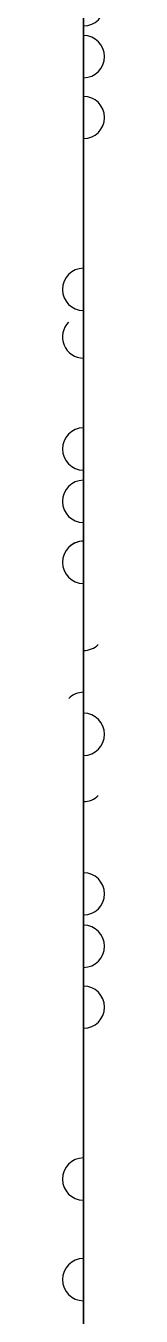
# Model space of a CAD drawing. Header units: millimetres. Extents: x 517 to 522, y -150 to 348.
# Drawn here: x 518.5 to 520.3, y 43.7 to 98.5 of the extents above; entities that cross this region are included whole.
import ezdxf

# ---------------------------------------------------------------- set-up
doc = ezdxf.new("R2010")
doc.units = ezdxf.units.MM
doc.layers.add('f', color=7, linetype='CONTINUOUS')

msp = doc.modelspace()

# ---------------------------------------------------------------- linework, layer by layer
at = {"layer": 'f'}
for p, q in [((519.396, -149.594, 143.903), (519.396, 348.406, 143.903)), ((519.396, -149.594, -462.597), (519.396, 348.406, -462.597)), ((519.396, 85.32, -444.097), (519.396, 113.491, -444.097)), ((519.396, 85.32, -446.097), (519.396, 113.491, -446.097)), ((519.396, 85.32, -330.597), (519.396, 113.491, -330.597)), ((519.396, 113.491, -328.597), (519.396, 85.32, -328.597)), ((519.396, 85.32, -369.097), (519.396, 113.491, -369.097)), ((519.396, 113.491, -367.097), (519.396, 85.32, -367.097)), ((519.396, 85.32, -407.597), (519.396, 113.491, -407.597)), ((519.396, 85.32, -176.597), (519.396, 113.491, -176.597)), ((519.396, 113.491, -174.597), (519.396, 85.32, -174.597)), ((519.396, 85.32, 15.903), (519.396, 113.491, 15.903)), ((519.396, 113.491, 17.903), (519.396, 85.32, 17.903)), ((519.396, 85.263, -99.597), (519.396, 113.491, -99.597)), ((519.396, 85.32, -61.097), (519.396, 113.491, -61.097)), ((519.396, 113.491, -59.097), (519.396, 85.32, -59.097)), ((519.396, 85.32, -213.097), (519.396, 113.491, -213.097)), ((519.396, 85.32, -215.097), (519.396, 113.491, -215.097)), ((519.396, 85.32, -292.097), (519.396, 113.491, -292.097)), ((519.396, 113.491, -290.097), (519.396, 85.32, -290.097)), ((519.396, 85.32, -22.597), (519.396, 113.491, -22.597)), ((519.396, 113.491, -20.597), (519.396, 85.32, -20.597)), ((519.396, 85.32, 54.403), (519.396, 113.491, 54.403)), ((519.396, 113.491, 56.403), (519.396, 85.32, 56.403)), ((519.396, 85.32, 92.903), (519.396, 113.491, 92.903)), ((519.396, 85.32, -253.597), (519.396, 113.491, -253.597)), ((519.396, 113.491, -251.597), (519.396, 85.32, -251.597)), ((519.396, 85.32, -138.097), (519.396, 113.491, -138.097)), ((519.396, 113.491, -136.097), (519.396, 85.32, -136.097)), ((519.396, 107.072, -442.097), (519.396, 91.74, -442.097)), ((519.396, 91.74, -365.097), (519.396, 107.072, -365.097)), ((519.396, 91.74, -326.597), (519.396, 107.072, -326.597)), ((519.396, 91.74, -288.097), (519.396, 107.072, -288.097)), ((519.396, 91.74, 19.903), (519.396, 107.072, 19.903)), ((519.396, 91.74, -249.597), (519.396, 107.072, -249.597)), ((519.396, 91.74, -134.097), (519.396, 107.072, -134.097)), ((519.396, 91.74, -211.097), (519.396, 107.072, -211.097)), ((519.396, 91.74, -172.597), (519.396, 107.072, -172.597)), ((519.396, 91.74, -57.097), (519.396, 107.072, -57.097)), ((519.396, 91.74, -18.597), (519.396, 107.072, -18.597)), ((519.396, 91.74, 58.403), (519.396, 107.072, 58.403)), ((519.396, 88.181, -287.538), (519.396, 100.32, -262.811)), ((519.396, 88.227, -441.446), (519.396, 100.304, -416.845)), ((519.396, 88.227, -171.946), (519.396, 100.304, -147.345)), ((519.396, 98.075, 40.616), (519.396, 99.406, 43.325)), ((519.396, 98.075, -36.384), (519.396, 99.406, -33.675)), ((519.396, 90.842, -440.656), (519.396, 98.508, -425.04)), ((519.396, 98.508, -415.964), (519.396, 86.386, -440.656)), ((519.396, 90.842, -363.656), (519.396, 98.508, -348.04)), ((519.396, 84.422, -406.156), (519.396, 98.508, -377.463)), ((519.396, 90.842, -325.156), (519.396, 98.508, -309.54)), ((519.396, 90.842, -286.656), (519.396, 98.508, -271.04)), ((519.396, 90.842, 21.344), (519.396, 98.508, 36.96)), ((519.396, 98.508, 46.036), (519.396, 86.386, 21.344)), ((519.396, 90.842, -248.156), (519.396, 98.508, -232.54)), ((519.396, 90.842, -132.656), (519.396, 98.508, -117.04)), ((519.396, 90.842, -209.656), (519.396, 98.508, -194.04)), ((519.396, 98.508, -146.464), (519.396, 86.386, -171.156)), ((519.396, 90.842, -171.156), (519.396, 98.508, -155.54)), ((519.396, 98.508, -30.964), (519.396, 86.386, -55.656)), ((519.396, 90.842, -55.656), (519.396, 98.508, -40.04)), ((519.396, 90.842, -17.156), (519.396, 98.508, -1.54)), ((519.396, 90.842, 59.844), (519.396, 98.508, 75.46)), ((519.396, 84.422, 94.344), (519.396, 98.508, 123.037)), ((519.396, 98.508, -261.964), (519.396, 86.386, -286.656)), ((519.396, 98.479, -69.405), (519.396, 84.365, -98.156)), ((519.396, 98.075, -344.384), (519.396, 88.181, -364.538)), ((519.396, 98.075, -305.884), (519.396, 88.181, -326.038)), ((519.396, 98.075, 40.616), (519.396, 88.181, 20.462)), ((519.396, 98.075, -190.384), (519.396, 88.181, -210.538)), ((519.396, 98.075, -228.884), (519.396, 88.181, -249.038)), ((519.396, 98.075, -113.384), (519.396, 88.181, -133.538)), ((519.396, 98.075, 2.116), (519.396, 88.181, -18.038)), ((519.396, 98.075, 79.116), (519.396, 88.181, 58.962)), ((519.396, 98.075, -36.384), (519.396, 88.181, -56.538)), ((519.396, 86.386, -363.656), (519.396, 96.28, -343.503)), ((519.396, 86.386, -325.156), (519.396, 96.28, -305.003)), ((519.396, 86.386, -209.656), (519.396, 96.28, -189.503)), ((519.396, 86.386, -248.156), (519.396, 96.28, -228.003)), ((519.396, 86.386, -132.656), (519.396, 96.28, -112.503)), ((519.396, 86.386, -17.156), (519.396, 96.28, 2.997)), ((519.396, 86.386, 59.844), (519.396, 96.28, 79.997)), ((519.396, 95.488, -413.038), (519.396, 81.403, -441.73)), ((519.396, 95.488, -297.538), (519.396, 81.403, -326.23)), ((519.396, 95.488, -336.038), (519.396, 81.403, -364.73)), ((519.396, 95.488, -374.538), (519.396, 81.403, -403.23)), ((519.396, 95.488, -259.038), (519.396, 81.403, -287.73)), ((519.396, 95.488, 125.962), (519.396, 81.403, 97.27)), ((519.396, 95.488, 87.462), (519.396, 81.403, 58.77)), ((519.396, 95.488, 48.962), (519.396, 81.403, 20.27)), ((519.396, 95.488, -66.538), (519.396, 81.403, -95.23)), ((519.396, 95.488, -143.538), (519.396, 81.403, -172.23)), ((519.396, 95.488, -105.038), (519.396, 81.403, -133.73)), ((519.396, 95.488, -182.038), (519.396, 81.403, -210.73)), ((519.396, 95.488, -28.038), (519.396, 81.403, -56.73)), ((519.396, 95.488, 10.462), (519.396, 81.403, -18.23)), ((519.396, 95.488, -220.538), (519.396, 81.403, -249.23)), ((519.396, 94.59, -411.597), (519.396, 66.42, -411.597)), ((519.396, 66.42, -334.597), (519.396, 94.59, -334.597)), ((519.396, 66.42, -257.597), (519.396, 94.59, -257.597)), ((519.396, 66.42, -142.097), (519.396, 94.59, -142.097)), ((519.396, 79.608, -325.349), (519.396, 93.693, -296.656)), ((519.396, 79.608, -402.349), (519.396, 93.693, -373.656)), ((519.396, 79.608, 98.151), (519.396, 93.693, 126.844)), ((519.396, 79.608, 59.651), (519.396, 93.693, 88.344)), ((519.396, 79.608, 21.151), (519.396, 93.693, 49.844)), ((519.396, 79.608, -94.349), (519.396, 93.693, -65.656)), ((519.396, 79.608, -132.849), (519.396, 93.693, -104.156)), ((519.396, 79.608, -209.849), (519.396, 93.693, -181.156)), ((519.396, 79.608, -55.849), (519.396, 93.693, -27.156)), ((519.396, 79.608, -17.349), (519.396, 93.693, 11.344)), ((519.396, 79.608, -248.349), (519.396, 93.693, -219.656)), ((519.396, 66.42, -296.097), (519.396, 90.134, -296.097)), ((519.396, 90.134, -298.097), (519.396, 66.42, -298.097)), ((519.396, 66.42, -373.097), (519.396, 90.134, -373.097)), ((519.396, 90.134, -375.097), (519.396, 66.42, -375.097)), ((519.396, 90.134, -221.097), (519.396, 66.42, -221.097)), ((519.396, 66.42, -219.097), (519.396, 90.134, -219.097)), ((519.396, 66.42, -180.597), (519.396, 90.134, -180.597)), ((519.396, 90.134, -182.597), (519.396, 66.42, -182.597)), ((519.396, 90.134, 86.903), (519.396, 66.42, 86.903)), ((519.396, 66.42, 88.903), (519.396, 90.134, 88.903)), ((519.396, 90.134, 48.403), (519.396, 66.42, 48.403)), ((519.396, 66.42, 50.403), (519.396, 90.134, 50.403)), ((519.396, 90.134, 9.903), (519.396, 66.42, 9.903)), ((519.396, 66.42, 11.903), (519.396, 90.134, 11.903)), ((519.396, 90.134, -105.597), (519.396, 66.42, -105.597)), ((519.396, 66.42, -103.597), (519.396, 90.134, -103.597)), ((519.396, 66.42, -65.097), (519.396, 90.134, -65.097)), ((519.396, 90.134, -67.097), (519.396, 66.42, -67.097)), ((519.396, 66.42, -26.597), (519.396, 90.134, -26.597)), ((519.396, 90.134, -28.597), (519.396, 66.42, -28.597)), ((519.396, 66.42, 127.403), (519.396, 90.134, 127.403)), ((519.396, 90.134, 125.403), (519.396, 66.42, 125.403)), ((519.396, 89.069, -301.538), (519.396, 81.403, -317.153)), ((519.396, 89.069, -378.538), (519.396, 81.403, -394.153)), ((519.396, 89.069, 121.962), (519.396, 81.403, 106.347)), ((519.396, 89.069, 83.462), (519.396, 81.403, 67.847)), ((519.396, 89.069, 44.962), (519.396, 81.403, 29.347)), ((519.396, 89.069, -186.038), (519.396, 81.403, -201.653)), ((519.396, 89.069, -109.038), (519.396, 81.403, -124.653)), ((519.396, 89.069, -70.538), (519.396, 81.403, -86.153)), ((519.396, 89.069, -32.038), (519.396, 81.403, -47.653)), ((519.396, 89.069, 6.462), (519.396, 81.403, -9.153)), ((519.396, 89.069, -224.538), (519.396, 81.403, -240.153)), ((519.396, 88.222, -441.444), (519.396, 88.227, -441.446)), ((519.396, 88.222, -171.944), (519.396, 88.227, -171.946)), ((519.396, 72.84, -300.097), (519.396, 88.171, -300.097)), ((519.396, 72.84, -377.097), (519.396, 88.171, -377.097)), ((519.396, 72.84, 123.403), (519.396, 88.171, 123.403)), ((519.396, 72.84, 84.903), (519.396, 88.171, 84.903)), ((519.396, 72.84, 46.403), (519.396, 88.171, 46.403)), ((519.396, 72.84, -184.597), (519.396, 88.171, -184.597)), ((519.396, 72.84, -107.597), (519.396, 88.171, -107.597)), ((519.396, 72.84, -69.097), (519.396, 88.171, -69.097)), ((519.396, 72.84, -30.597), (519.396, 88.171, -30.597)), ((519.396, 72.84, 7.903), (519.396, 88.171, 7.903)), ((519.396, 72.84, -223.097), (519.396, 88.171, -223.097)), ((519.396, 79.608, -441.73), (519.396, 65.522, -413.038)), ((519.396, 79.608, -317.153), (519.396, 71.942, -301.538)), ((519.396, 79.608, -394.153), (519.396, 71.942, -378.538)), ((519.396, 79.608, -364.73), (519.396, 65.522, -336.038)), ((519.396, 79.608, -287.73), (519.396, 65.522, -259.038)), ((519.396, 79.608, 106.347), (519.396, 71.942, 121.962)), ((519.396, 79.608, 67.847), (519.396, 71.942, 83.462)), ((519.396, 79.608, 29.347), (519.396, 71.942, 44.962)), ((519.396, 79.608, -201.653), (519.396, 71.942, -186.038)), ((519.396, 79.608, -172.23), (519.396, 65.522, -143.538)), ((519.396, 79.608, -124.653), (519.396, 71.942, -109.038)), ((519.396, 79.608, -86.153), (519.396, 71.942, -70.538)), ((519.396, 79.608, -47.653), (519.396, 71.942, -32.038)), ((519.396, 79.608, -9.153), (519.396, 71.942, 6.462)), ((519.396, 79.608, -240.153), (519.396, 71.942, -224.538)), ((519.396, 69.281, -300.656), (519.396, 79.175, -320.81)), ((519.396, 69.281, -377.656), (519.396, 79.175, -397.81)), ((519.396, 69.281, -223.656), (519.396, 79.175, -243.81)), ((519.396, 69.281, 7.344), (519.396, 79.175, -12.81)), ((519.396, 69.281, -31.156), (519.396, 79.175, -51.31)), ((519.396, 69.281, -69.656), (519.396, 79.175, -89.81)), ((519.396, 69.281, -108.156), (519.396, 79.175, -128.31)), ((519.396, 69.281, -185.156), (519.396, 79.175, -205.31)), ((519.396, 69.281, 45.844), (519.396, 79.175, 25.69)), ((519.396, 69.281, 84.344), (519.396, 79.175, 64.19)), ((519.396, 69.281, 122.844), (519.396, 79.175, 102.69)), ((519.396, 77.38, -321.691), (519.396, 67.486, -301.538)), ((519.396, 77.38, -398.691), (519.396, 67.486, -378.538)), ((519.396, 77.38, -244.691), (519.396, 67.486, -224.538)), ((519.396, 77.38, -13.691), (519.396, 67.486, 6.462)), ((519.396, 77.38, -52.191), (519.396, 67.486, -32.038)), ((519.396, 77.38, -90.691), (519.396, 67.486, -70.538)), ((519.396, 77.38, -129.191), (519.396, 67.486, -109.038)), ((519.396, 77.38, -206.191), (519.396, 67.486, -186.038)), ((519.396, 77.38, 24.809), (519.396, 67.486, 44.962)), ((519.396, 77.38, 63.309), (519.396, 67.486, 83.462)), ((519.396, 77.38, 101.809), (519.396, 67.486, 121.962)), ((519.396, 62.503, -415.964), (519.396, 76.588, -444.656)), ((519.396, 62.503, -338.964), (519.396, 76.588, -367.656)), ((519.396, 62.503, -377.464), (519.396, 76.588, -406.156)), ((519.396, 62.503, -300.464), (519.396, 76.588, -329.156)), ((519.396, 62.503, -146.464), (519.396, 76.588, -175.156)), ((519.396, 62.503, -261.964), (519.396, 76.588, -290.656)), ((519.396, 62.503, 46.036), (519.396, 76.588, 17.344)), ((519.396, 62.503, -30.964), (519.396, 76.588, -59.656)), ((519.396, 62.503, 123.036), (519.396, 76.588, 94.344)), ((519.396, 62.503, -184.964), (519.396, 76.588, -213.656)), ((519.396, 62.503, -69.464), (519.396, 76.588, -98.156)), ((519.396, 62.503, 7.536), (519.396, 76.588, -21.156)), ((519.396, 62.503, 84.536), (519.396, 76.588, 55.844)), ((519.396, 62.503, -223.464), (519.396, 76.588, -252.156)), ((519.396, 62.503, -107.964), (519.396, 76.588, -136.656)), ((519.396, 75.69, -369.097), (519.396, 47.52, -369.097)), ((519.396, 75.69, -292.097), (519.396, 47.52, -292.097)), ((519.396, 75.69, -99.597), (519.396, 47.52, -99.597)), ((519.396, 74.793, -445.538), (519.396, 60.708, -416.845)), ((519.396, 74.793, -407.038), (519.396, 60.708, -378.345)), ((519.396, 74.793, -330.038), (519.396, 60.708, -301.345)), ((519.396, 74.793, -176.038), (519.396, 60.708, -147.345)), ((519.396, 74.793, 16.462), (519.396, 60.708, 45.155)), ((519.396, 74.793, -60.538), (519.396, 60.708, -31.845)), ((519.396, 74.793, 93.462), (519.396, 60.708, 122.155)), ((519.396, 74.793, -214.538), (519.396, 60.708, -185.845)), ((519.396, 74.793, -22.038), (519.396, 60.708, 6.655)), ((519.396, 74.793, 54.962), (519.396, 60.708, 83.655)), ((519.396, 74.793, -253.038), (519.396, 60.708, -224.345)), ((519.396, 74.793, -137.538), (519.396, 60.708, -108.845)), ((519.396, 47.52, -444.097), (519.396, 71.234, -444.097)), ((519.396, 71.234, -446.097), (519.396, 47.52, -446.097)), ((519.396, 47.52, -405.597), (519.396, 71.234, -405.597)), ((519.396, 47.52, -407.597), (519.396, 71.234, -407.597)), ((519.396, 47.52, -328.597), (519.396, 71.234, -328.597)), ((519.396, 71.234, -330.597), (519.396, 47.52, -330.597)), ((519.396, 47.52, -251.597), (519.396, 71.234, -251.597)), ((519.396, 71.234, -253.597), (519.396, 47.52, -253.597)), ((519.396, 71.234, -215.097), (519.396, 47.52, -215.097)), ((519.396, 47.52, -213.097), (519.396, 71.234, -213.097)), ((519.396, 47.52, 94.903), (519.396, 71.234, 94.903)), ((519.396, 71.234, 92.903), (519.396, 47.52, 92.903)), ((519.396, 47.52, -20.597), (519.396, 71.234, -20.597)), ((519.396, 71.234, -22.597), (519.396, 47.52, -22.597)), ((519.396, 47.52, -59.097), (519.396, 71.234, -59.097)), ((519.396, 71.234, -61.097), (519.396, 47.52, -61.097)), ((519.396, 47.52, -174.597), (519.396, 71.234, -174.597)), ((519.396, 71.234, -176.597), (519.396, 47.52, -176.597)), ((519.396, 47.52, -136.097), (519.396, 71.234, -136.097)), ((519.396, 71.234, -138.097), (519.396, 47.52, -138.097)), ((519.396, 47.52, 17.903), (519.396, 71.234, 17.903)), ((519.396, 71.234, 15.903), (519.396, 47.52, 15.903)), ((519.396, 47.52, 56.403), (519.396, 71.234, 56.403)), ((519.396, 71.234, 54.403), (519.396, 47.52, 54.403)), ((519.396, 62.503, -425.041), (519.396, 70.169, -440.656)), ((519.396, 62.503, -309.541), (519.396, 70.169, -325.156)), ((519.396, 62.503, -386.541), (519.396, 70.169, -402.156)), ((519.396, 62.503, -232.541), (519.396, 70.169, -248.156)), ((519.396, 62.503, -1.541), (519.396, 70.169, -17.156)), ((519.396, 62.503, -40.041), (519.396, 70.169, -55.656)), ((519.396, 62.503, -194.041), (519.396, 70.169, -209.656)), ((519.396, 62.503, -117.041), (519.396, 70.169, -132.656)), ((519.396, 62.503, -155.541), (519.396, 70.169, -171.156)), ((519.396, 62.503, 36.959), (519.396, 70.169, 21.344)), ((519.396, 62.503, 75.459), (519.396, 70.169, 59.844)), ((519.396, 62.503, 113.959), (519.396, 70.169, 98.344)), ((519.396, 69.271, -442.097), (519.396, 53.94, -442.097)), ((519.396, 69.271, -326.597), (519.396, 53.94, -326.597)), ((519.396, 69.271, -403.597), (519.396, 53.94, -403.597)), ((519.396, 69.271, -249.597), (519.396, 53.94, -249.597)), ((519.396, 69.271, -18.597), (519.396, 53.94, -18.597)), ((519.396, 69.271, -57.097), (519.396, 53.94, -57.097)), ((519.396, 69.271, -211.097), (519.396, 53.94, -211.097)), ((519.396, 69.271, -134.097), (519.396, 53.94, -134.097)), ((519.396, 69.271, -172.597), (519.396, 53.94, -172.597)), ((519.396, 69.271, 19.903), (519.396, 53.94, 19.903)), ((519.396, 69.271, 58.403), (519.396, 53.94, 58.403)), ((519.396, 69.271, 96.903), (519.396, 53.94, 96.903)), ((519.396, 53.042, -440.656), (519.396, 60.708, -425.041)), ((519.396, 46.622, -367.656), (519.396, 60.708, -338.964)), ((519.396, 53.042, -325.156), (519.396, 60.708, -309.541)), ((519.396, 53.042, -402.156), (519.396, 60.708, -386.541)), ((519.396, 46.622, -290.656), (519.396, 60.708, -261.964)), ((519.396, 53.042, -248.156), (519.396, 60.708, -232.541)), ((519.396, 53.042, -17.156), (519.396, 60.708, -1.541)), ((519.396, 53.042, -55.656), (519.396, 60.708, -40.041)), ((519.396, 53.042, -209.656), (519.396, 60.708, -194.041)), ((519.396, 53.042, -132.656), (519.396, 60.708, -117.041)), ((519.396, 46.622, -98.156), (519.396, 60.708, -69.464)), ((519.396, 53.042, -171.156), (519.396, 60.708, -155.541)), ((519.396, 53.042, 21.344), (519.396, 60.708, 36.959)), ((519.396, 53.042, 59.844), (519.396, 60.708, 75.459)), ((519.396, 53.042, 98.344), (519.396, 60.708, 113.959)), ((519.396, 60.275, -421.384), (519.396, 50.381, -441.538)), ((519.396, 60.275, -305.884), (519.396, 50.381, -326.038)), ((519.396, 60.275, -382.884), (519.396, 50.381, -403.038)), ((519.396, 60.275, -228.884), (519.396, 50.381, -249.038)), ((519.396, 60.275, 2.116), (519.396, 50.381, -18.038)), ((519.396, 60.275, -36.384), (519.396, 50.381, -56.538)), ((519.396, 60.275, -151.884), (519.396, 50.381, -172.038)), ((519.396, 60.275, -113.384), (519.396, 50.381, -133.538)), ((519.396, 60.275, -190.384), (519.396, 50.381, -210.538)), ((519.396, 60.275, 40.616), (519.396, 50.381, 20.462)), ((519.396, 60.275, 79.116), (519.396, 50.381, 58.962)), ((519.396, 60.275, 117.616), (519.396, 50.381, 97.462)), ((519.396, 48.586, -440.656), (519.396, 58.48, -420.503)), ((519.396, 48.586, -325.156), (519.396, 58.48, -305.003)), ((519.396, 48.586, -402.156), (519.396, 58.48, -382.003)), ((519.396, 48.586, -248.156), (519.396, 58.48, -228.003)), ((519.396, 48.586, -17.156), (519.396, 58.48, 2.997)), ((519.396, 48.586, -55.656), (519.396, 58.48, -35.503)), ((519.396, 48.586, -171.156), (519.396, 58.48, -151.003)), ((519.396, 48.586, -132.656), (519.396, 58.48, -112.503)), ((519.396, 48.586, -209.656), (519.396, 58.48, -189.503)), ((519.396, 48.586, 21.344), (519.396, 58.48, 41.497)), ((519.396, 48.586, 59.844), (519.396, 58.48, 79.997)), ((519.396, 48.586, 98.344), (519.396, 58.48, 118.497)), ((519.396, 57.688, -413.038), (519.396, 43.661, -441.612)), ((519.396, 57.688, -297.538), (519.396, 46.113, -321.116)), ((519.396, 57.688, -374.538), (519.396, 43.603, -403.23)), ((519.396, 57.688, -336.038), (519.396, 43.661, -364.612)), ((519.396, 57.688, 87.462), (519.396, 43.661, 58.888)), ((519.396, 57.688, 48.962), (519.396, 43.661, 20.388)), ((519.396, 57.688, 10.462), (519.396, 43.661, -18.112)), ((519.396, 57.688, -28.038), (519.396, 43.661, -56.612)), ((519.396, 57.688, -66.538), (519.396, 43.661, -95.112)), ((519.396, 57.688, -105.038), (519.396, 46.113, -128.616)), ((519.396, 57.688, -182.038), (519.396, 43.661, -210.612)), ((519.396, 57.688, -143.538), (519.396, 43.661, -172.112)), ((519.396, 57.688, -259.038), (519.396, 46.113, -282.616)), ((519.396, 57.688, 125.962), (519.396, 43.661, 97.388)), ((519.396, 57.688, -220.538), (519.396, 43.661, -249.112)), ((519.396, 56.79, -411.597), (519.396, 28.736, -411.597)), ((519.396, 28.736, 88.903), (519.396, 56.79, 88.903)), ((519.396, 28.736, 50.403), (519.396, 56.79, 50.403)), ((519.396, 28.736, 11.903), (519.396, 56.79, 11.903)), ((519.396, 28.736, -26.597), (519.396, 56.79, -26.597)), ((519.396, 28.736, -65.097), (519.396, 56.79, -65.097)), ((519.396, 28.736, -180.597), (519.396, 56.79, -180.597)), ((519.396, 28.736, -142.097), (519.396, 56.79, -142.097)), ((519.396, 28.736, 127.403), (519.396, 56.79, 127.403)), ((519.396, 44.318, -320.235), (519.396, 55.893, -296.656)), ((519.396, 55.893, -373.656), (519.396, 41.808, -402.349)), ((519.396, 41.865, -363.731), (519.396, 55.893, -335.156)), ((519.396, 44.318, -127.735), (519.396, 55.893, -104.156)), ((519.396, 44.318, -281.735), (519.396, 55.893, -258.156)), ((519.396, 41.865, -248.231), (519.396, 55.893, -219.656)), ((519.396, 52.335, -336.597), (519.396, 33.192, -336.597)), ((519.396, 33.192, -334.597), (519.396, 52.335, -334.597)), ((519.396, 52.335, -375.097), (519.396, 33.192, -375.097)), ((519.396, 33.192, -373.097), (519.396, 52.335, -373.097)), ((519.396, 33.192, -296.097), (519.396, 52.335, -296.097)), ((519.396, 52.335, -298.097), (519.396, 33.192, -298.097)), ((519.396, 33.192, -259.597), (519.396, 52.335, -259.597)), ((519.396, 33.192, -257.597), (519.396, 52.335, -257.597)), ((519.396, 33.192, -221.097), (519.396, 52.335, -221.097)), ((519.396, 33.192, -219.097), (519.396, 52.335, -219.097)), ((519.396, 33.192, -105.597), (519.396, 52.334, -105.597)), ((519.396, 33.192, -103.597), (519.396, 52.334, -103.597)), ((519.396, 51.269, -340.038), (519.396, 43.661, -355.535)), ((519.396, 51.269, -378.538), (519.396, 43.661, -394.035)), ((519.396, 51.269, -301.538), (519.396, 43.661, -317.035)), ((519.396, 51.269, -263.038), (519.396, 43.661, -278.535)), ((519.396, 51.269, -224.538), (519.396, 43.661, -240.035)), ((519.396, 51.269, -109.038), (519.396, 43.661, -124.535)), ((519.396, 35.155, -338.597), (519.396, 50.371, -338.597)), ((519.396, 35.155, -377.097), (519.396, 50.371, -377.097)), ((519.396, 35.155, -300.097), (519.396, 50.371, -300.097)), ((519.396, 35.155, -261.597), (519.396, 50.371, -261.597)), ((519.396, 35.155, -223.097), (519.396, 50.371, -223.097)), ((519.396, 35.155, -107.597), (519.396, 50.371, -107.597))]:
    msp.add_line(p, q, dxfattribs=at)
for centre, radius, start, end in [((519.396, 99.377, -69.846), 0.898, -90, 90), ((519.396, 97.177, -343.943), 0.898, -90, 90), ((519.396, 97.177, -305.443), 0.898, -90, 90), ((519.396, 97.177, -189.943), 0.898, -90, 90), ((519.396, 97.177, -228.443), 0.898, -90, 90), ((519.396, 97.177, -112.943), 0.898, -90, 90), ((519.396, 97.177, 2.557), 0.898, -90, 90), ((519.396, 97.177, 79.557), 0.898, -90, 90), ((519.396, 94.59, -297.097), 0.898, -90, 90), ((519.396, 94.59, -374.097), 0.898, -90, 90), ((519.396, 94.59, 126.403), 0.898, -90, 90), ((519.396, 94.59, 87.903), 0.898, -90, 90), ((519.396, 94.59, 49.403), 0.898, -90, 90), ((519.396, 94.59, -66.097), 0.898, -90, 90), ((519.396, 94.59, -104.597), 0.898, -90, 90), ((519.396, 94.59, -181.597), 0.898, -90, 90), ((519.396, 94.59, -27.597), 0.898, -90, 90), ((519.396, 94.59, 10.903), 0.898, -90, 90), ((519.396, 94.59, -220.097), 0.898, -90, 90), ((519.396, 94.59, -412.597), 0.00000013, -45.263, 90), ((519.396, 94.59, -335.597), 0.00000013, -45.263, 90), ((519.396, 94.59, -258.597), 0.00000013, -45.263, 90), ((519.396, 94.59, -143.097), 0.00000013, -45.263, 90), ((519.396, 91.74, -441.097), 0.00000013, 134.737, -90), ((519.396, 91.74, -364.097), 0.00000013, 134.737, -90), ((519.396, 91.74, -325.597), 0.00000013, 134.737, -90), ((519.396, 91.74, -287.097), 0.00000013, 134.737, -90), ((519.396, 91.74, 20.903), 0.00000013, 134.737, -90), ((519.396, 91.74, -248.597), 0.00000013, 134.737, -90), ((519.396, 91.74, -133.097), 0.00000013, 134.737, -90), ((519.396, 91.74, -210.097), 0.00000013, 134.737, -90), ((519.396, 91.74, -171.597), 0.00000013, 134.737, -90), ((519.396, 91.74, -56.097), 0.00000013, 134.737, -90), ((519.396, 91.74, -17.597), 0.00000013, 134.737, -90), ((519.396, 91.74, 59.403), 0.00000013, 134.737, -90), ((519.396, 90.134, -297.097), 0.00000013, -45.263, 134.737), ((519.396, 90.134, -374.097), 0.00000013, -45.263, 134.737), ((519.396, 90.134, -220.097), 0.00000013, -45.263, 134.737), ((519.396, 90.134, -181.597), 0.00000013, -45.263, 134.737), ((519.396, 90.134, 87.903), 0.00000013, -45.263, 134.737), ((519.396, 90.134, 49.403), 0.00000013, -45.263, 134.737), ((519.396, 90.134, 10.903), 0.00000013, -45.263, 134.737), ((519.396, 90.134, -104.597), 0.00000013, -45.263, 134.737), ((519.396, 90.134, -66.097), 0.00000013, -45.263, 134.737), ((519.396, 90.134, -27.597), 0.00000013, -45.263, 134.737), ((519.396, 90.134, 126.403), 0.00000013, -45.263, 134.737), ((519.396, 87.284, -441.097), 0.898, 90, -90), ((519.396, 87.284, -364.097), 0.898, 90, -90), ((519.396, 87.284, -325.597), 0.898, 90, -90), ((519.396, 87.284, 20.903), 0.898, 90, -90), ((519.396, 87.284, -210.097), 0.898, 90, -90), ((519.396, 87.284, -248.597), 0.898, 90, -90), ((519.396, 87.284, -133.097), 0.898, 90, -90), ((519.396, 87.284, -17.597), 0.898, 90, -90), ((519.396, 87.284, 59.403), 0.898, 90, -90), ((519.396, 87.284, -171.597), 0.898, 90, -90), ((519.396, 87.284, -56.097), 0.898, 90, -90), ((519.396, 87.284, -287.097), 0.898, 90, -90), ((519.396, 88.171, -301.097), 0.00000013, -45.263, 90), ((519.396, 88.171, -378.097), 0.00000013, -45.263, 90), ((519.396, 88.171, 122.403), 0.00000013, -45.263, 90), ((519.396, 88.171, 83.903), 0.00000013, -45.263, 90), ((519.396, 88.171, 45.403), 0.00000013, -45.263, 90), ((519.396, 88.171, -185.597), 0.00000013, -45.263, 90), ((519.396, 88.171, -108.597), 0.00000013, -45.263, 90), ((519.396, 88.171, -70.097), 0.00000013, -45.263, 90), ((519.396, 88.171, -31.597), 0.00000013, -45.263, 90), ((519.396, 88.171, 6.903), 0.00000013, -45.263, 90), ((519.396, 88.171, -224.097), 0.00000013, -45.263, 90), ((519.396, 85.263, -98.597), 0.898, 135, -90), ((519.396, 85.32, -445.097), 0.00000013, 134.737, -45.263), ((519.396, 85.32, -329.597), 0.00000013, 134.737, -45.263), ((519.396, 85.32, -368.097), 0.00000013, 134.737, -45.263), ((519.396, 85.32, -406.597), 0.00000013, 134.737, -90), ((519.396, 85.32, -175.597), 0.00000013, 134.737, -45.2635), ((519.396, 85.32, 16.903), 0.00000013, 134.737, -45.263), ((519.396, 85.32, -60.097), 0.00000013, 134.737, -45.263), ((519.396, 85.32, -214.097), 0.00000013, 134.737, -45.263), ((519.396, 85.32, -291.097), 0.00000013, 134.737, -45.263), ((519.396, 85.32, -21.597), 0.00000013, 134.737, -45.263), ((519.396, 85.32, 55.403), 0.00000013, 134.737, -45.263), ((519.396, 85.32, 93.903), 0.00000013, 134.737, -90), ((519.396, 85.32, -252.597), 0.00000013, 134.737, -45.263), ((519.396, 85.32, -137.097), 0.00000013, 134.737, -45.263), ((519.396, 80.505, -441.289), 0.898, 90, -90), ((519.396, 80.505, -325.789), 0.898, 90, -90), ((519.396, 80.505, -316.712), 0.898, 90, -90), ((519.396, 80.505, -393.712), 0.898, 90, -90), ((519.396, 80.505, -364.289), 0.898, 90, -90), ((519.396, 80.505, -402.789), 0.898, 90, -90), ((519.396, 80.505, -287.289), 0.898, 90, -90), ((519.396, 80.505, 106.788), 0.898, 90, -90), ((519.396, 80.505, 97.711), 0.898, 90, -90), ((519.396, 80.505, 68.288), 0.898, 90, -90), ((519.396, 80.505, 59.211), 0.898, 90, -90), ((519.396, 80.505, 29.788), 0.898, 90, -90), ((519.396, 80.505, 20.711), 0.898, 90, -90), ((519.396, 80.505, -94.789), 0.898, 90, -90), ((519.396, 80.505, -201.212), 0.898, 90, -90), ((519.396, 80.505, -171.789), 0.898, 90, -90), ((519.396, 80.505, -133.289), 0.898, 90, -90), ((519.396, 80.505, -124.212), 0.898, 90, -90), ((519.396, 80.505, -210.289), 0.898, 90, -90), ((519.396, 80.505, -85.712), 0.898, 90, -90), ((519.396, 80.505, -56.289), 0.898, 90, -90), ((519.396, 80.505, -47.212), 0.898, 90, -90), ((519.396, 80.505, -17.789), 0.898, 90, -90), ((519.396, 80.505, -8.712), 0.898, 90, -90), ((519.396, 80.505, -248.789), 0.898, 90, -90), ((519.396, 80.505, -239.712), 0.898, 90, -90), ((519.396, 78.277, -321.251), 0.898, 90, -90), ((519.396, 78.277, -398.251), 0.898, 90, -90), ((519.396, 78.277, -244.251), 0.898, 90, -90), ((519.396, 78.277, -13.251), 0.898, 90, -90), ((519.396, 78.277, -51.751), 0.898, 90, -90), ((519.396, 78.277, -90.251), 0.898, 90, -90), ((519.396, 78.277, -128.751), 0.898, 90, -90), ((519.396, 78.277, -205.751), 0.898, 90, -90), ((519.396, 78.277, 25.249), 0.898, 90, -90), ((519.396, 78.277, 63.749), 0.898, 90, -90), ((519.396, 78.277, 102.249), 0.898, 90, -90), ((519.396, 75.69, -445.097), 0.898, 90, -90), ((519.396, 75.69, -406.597), 0.898, 90, -90), ((519.396, 75.69, -329.597), 0.898, 90, -90), ((519.396, 75.69, -175.597), 0.898, 90, -90), ((519.396, 75.69, 16.903), 0.898, 90, -90), ((519.396, 75.69, -60.097), 0.898, 90, -90), ((519.396, 75.69, 93.903), 0.898, 90, -90), ((519.396, 75.69, -214.097), 0.898, 90, -90), ((519.396, 75.69, -21.597), 0.898, 90, -90), ((519.396, 75.69, 55.403), 0.898, 90, -90), ((519.396, 75.69, -252.597), 0.898, 90, -90), ((519.396, 75.69, -137.097), 0.898, 90, -90), ((519.396, 75.69, -368.097), 0.898, 90, 134.7371), ((519.396, 75.69, -291.097), 0.898, 90, 134.7368), ((519.396, 75.69, -98.597), 0.898, 90, 134.7368), ((519.396, 72.84, -301.097), 0.898, -90, -45.2632), ((519.396, 72.84, -378.097), 0.898, -90, -45.2632), ((519.396, 72.84, 122.403), 0.898, -90, -45.2626), ((519.396, 72.84, 83.903), 0.898, -90, -45.2632), ((519.396, 72.84, 45.403), 0.898, -90, -45.2632), ((519.396, 72.84, -185.597), 0.898, -90, -45.2632), ((519.396, 72.84, -108.597), 0.898, -90, -45.2629), ((519.396, 72.84, -70.097), 0.898, -90, -45.2629), ((519.396, 72.84, -31.597), 0.898, -90, -45.2629), ((519.396, 72.84, 6.903), 0.898, -90, -45.2629), ((519.396, 72.84, -224.097), 0.898, -90, -45.2629), ((519.396, 71.234, -445.097), 0.00000013, -45.263, 134.737), ((519.396, 71.234, -406.597), 0.00000013, -45.263, 134.737), ((519.396, 71.234, -329.597), 0.00000013, -45.263, 134.737), ((519.396, 71.234, -252.597), 0.00000013, -45.263, 134.737), ((519.396, 71.234, -214.097), 0.00000013, -45.263, 134.737), ((519.396, 71.234, 93.903), 0.00000013, -45.263, 134.737), ((519.396, 71.234, -21.597), 0.00000013, -45.263, 134.737), ((519.396, 71.234, -60.097), 0.00000013, -45.263, 134.737), ((519.396, 71.234, -175.597), 0.00000013, -45.263, 134.737), ((519.396, 71.234, -137.097), 0.00000013, -45.263, 134.737), ((519.396, 71.234, 16.903), 0.00000013, -45.263, 134.737), ((519.396, 71.234, 55.403), 0.00000013, -45.263, 134.737), ((519.396, 69.271, -441.097), 0.898, 90, 134.7371), ((519.396, 69.271, -325.597), 0.898, 90, 134.7371), ((519.396, 69.271, -402.597), 0.898, 90, 134.7368), ((519.396, 69.271, -248.597), 0.898, 90, 134.7371), ((519.396, 69.271, -210.097), 0.898, 90, 134.7371), ((519.396, 69.271, -133.097), 0.898, 90, 134.7371), ((519.396, 69.271, -171.597), 0.898, 90, 134.7371), ((519.396, 69.271, -17.597), 0.898, 90, 134.7371), ((519.396, 69.271, -56.097), 0.898, 90, 134.7371), ((519.396, 69.271, 20.903), 0.898, 90, 134.7371), ((519.396, 69.271, 59.403), 0.898, 90, 134.7367), ((519.396, 69.271, 97.903), 0.898, 90, 134.7368), ((519.396, 68.384, -301.097), 0.898, -90, 90), ((519.396, 68.384, -378.097), 0.898, -90, 90), ((519.396, 68.384, -224.097), 0.898, -90, 90), ((519.396, 68.384, 6.903), 0.898, -90, 90), ((519.396, 68.384, -31.597), 0.898, -90, 90), ((519.396, 68.384, -70.097), 0.898, -90, 90), ((519.396, 68.384, -108.597), 0.898, -90, 90), ((519.396, 68.384, -185.597), 0.898, -90, 90), ((519.396, 68.384, 45.403), 0.898, -90, 90), ((519.396, 68.384, 83.903), 0.898, -90, 90), ((519.396, 68.384, 122.403), 0.898, -90, 90), ((519.396, 66.42, -297.097), 0.00000013, 134.737, -45.263), ((519.396, 66.42, -374.097), 0.00000013, 134.737, -45.263), ((519.396, 66.42, -220.097), 0.00000013, 134.737, -45.263), ((519.396, 66.42, 87.903), 0.00000013, 134.737, -45.263), ((519.396, 66.42, 49.403), 0.00000013, 134.737, -45.263), ((519.396, 66.42, 10.903), 0.00000013, 134.737, -45.263), ((519.396, 66.42, -104.597), 0.00000013, 134.737, -45.263), ((519.396, 66.42, -181.597), 0.00000013, 134.737, -45.263), ((519.396, 66.42, -66.097), 0.00000013, 134.737, -45.263), ((519.396, 66.42, -27.597), 0.00000013, 134.737, -45.263), ((519.396, 66.42, 126.403), 0.00000013, 134.737, -45.263), ((519.396, 66.42, -412.597), 0.898, -90, -45.2635), ((519.396, 66.42, -335.597), 0.898, -90, -45.2629), ((519.396, 66.42, -258.597), 0.898, -90, -45.2632), ((519.396, 66.42, -143.097), 0.898, -90, -45.2632), ((519.396, 61.605, -425.482), 0.898, -90, 90), ((519.396, 61.605, -416.405), 0.898, -90, 90), ((519.396, 61.605, -339.405), 0.898, -90, 90), ((519.396, 61.605, -377.905), 0.898, -90, 90), ((519.396, 61.605, -309.982), 0.898, -90, 90), ((519.396, 61.605, -386.982), 0.898, -90, 90), ((519.396, 61.605, -300.905), 0.898, -90, 90), ((519.396, 61.605, -146.905), 0.898, -90, 90), ((519.396, 61.605, -262.405), 0.898, -90, 90), ((519.396, 61.605, 45.595), 0.898, -90, 90), ((519.396, 61.605, -31.405), 0.898, -90, 90), ((519.396, 61.605, 122.595), 0.898, -90, 90), ((519.396, 61.605, -232.982), 0.898, -90, 90), ((519.396, 61.605, -1.982), 0.898, -90, 90), ((519.396, 61.605, -40.482), 0.898, -90, 90), ((519.396, 61.605, -185.405), 0.898, -90, 90), ((519.396, 61.605, -194.482), 0.898, -90, 90), ((519.396, 61.605, -117.482), 0.898, -90, 90), ((519.396, 61.605, -69.905), 0.898, -90, 90), ((519.396, 61.605, -155.982), 0.898, -90, 90), ((519.396, 61.605, 36.518), 0.898, -90, 90), ((519.396, 61.605, 75.018), 0.898, -90, 90), ((519.396, 61.605, 113.518), 0.898, -90, 90), ((519.396, 61.605, 7.095), 0.898, -90, 90), ((519.396, 61.605, 84.095), 0.898, -90, 90), ((519.396, 61.605, -223.905), 0.898, -90, 90), ((519.396, 61.605, -108.405), 0.898, -90, 90), ((519.396, 59.377, -420.943), 0.898, -90, 90), ((519.396, 59.377, -305.443), 0.898, -90, 90), ((519.396, 59.377, -382.443), 0.898, -90, 90), ((519.396, 59.377, -228.443), 0.898, -90, 90), ((519.396, 59.377, 2.557), 0.898, -90, 90), ((519.396, 59.377, -35.943), 0.898, -90, 90), ((519.396, 59.377, -151.443), 0.898, -90, 90), ((519.396, 59.377, -112.943), 0.898, -90, 90), ((519.396, 59.377, -189.943), 0.898, -90, 90), ((519.396, 59.377, 41.057), 0.898, -90, 90), ((519.396, 59.377, 79.557), 0.898, -90, 90), ((519.396, 59.377, 118.057), 0.898, -90, 90), ((519.396, 56.79, -297.097), 0.898, -90, 90), ((519.396, 56.79, -374.097), 0.898, -90, 90), ((519.396, 56.79, -335.597), 0.898, -90, 90), ((519.396, 56.79, -104.597), 0.898, -90, 90), ((519.396, 56.79, -258.597), 0.898, -90, 90), ((519.396, 56.79, -220.097), 0.898, -90, 90), ((519.396, 56.79, -412.597), 0.00000013, -45.2654, 90), ((519.396, 56.79, 87.903), 0.00000013, -45.263, 90), ((519.396, 56.79, 49.403), 0.00000013, -45.263, 90), ((519.396, 56.79, 10.903), 0.00000013, -45.263, 90), ((519.396, 56.79, -27.597), 0.00000013, -45.263, 90), ((519.396, 56.79, -66.097), 0.00000013, -45.2647, 90), ((519.396, 56.79, -181.597), 0.00000013, -45.263, 90), ((519.396, 56.79, -143.097), 0.00000013, -45.2648, 90), ((519.396, 56.79, 126.403), 0.00000013, -45.263, 90), ((519.396, 53.94, -441.097), 0.00000013, 134.737, -90), ((519.396, 53.94, -325.597), 0.00000013, 134.7369, -90), ((519.396, 53.94, -402.597), 0.00000013, 134.737, -90), ((519.396, 53.94, -248.597), 0.00000013, 134.7369, -90), ((519.396, 53.94, -17.597), 0.00000013, 134.737, -90), ((519.396, 53.94, -56.097), 0.00000013, 134.737, -90), ((519.396, 53.94, -210.097), 0.00000013, 134.737, -90), ((519.396, 53.94, -133.097), 0.00000013, 134.737, -90), ((519.396, 53.94, -171.597), 0.00000013, 134.737, -90), ((519.396, 53.94, 20.903), 0.00000013, 134.737, -90), ((519.396, 53.94, 59.403), 0.00000013, 134.737, -90), ((519.396, 53.94, 97.903), 0.00000013, 134.737, -90), ((519.396, 52.335, -335.597), 0.00000013, -45.263, 134.7374), ((519.396, 52.335, -374.097), 0.00000013, -45.263, 134.737), ((519.396, 52.335, -297.097), 0.00000013, -45.263, 134.737), ((519.396, 52.335, -258.597), 0.00000013, -45.263, 134.7374), ((519.396, 52.335, -220.097), 0.00000013, -45.263, 134.737), ((519.396, 52.334, -104.597), 0.00000013, -45.263, 134.737), ((519.396, 49.484, -441.097), 0.898, 90, -90), ((519.396, 49.484, -325.597), 0.898, 90, -90), ((519.396, 49.484, -402.597), 0.898, 90, -90), ((519.396, 49.484, -248.597), 0.898, 90, -90), ((519.396, 49.484, -17.597), 0.898, 90, -90), ((519.396, 49.484, -56.097), 0.898, 90, -90), ((519.396, 49.484, -171.597), 0.898, 90, -90), ((519.396, 49.484, -133.097), 0.898, 90, -90), ((519.396, 49.484, -210.097), 0.898, 90, -90), ((519.396, 49.484, 20.903), 0.898, 90, -90), ((519.396, 49.484, 59.403), 0.898, 90, -90), ((519.396, 49.484, 97.903), 0.898, 90, -90), ((519.396, 50.371, -339.597), 0.00000013, -45.263, 90), ((519.396, 50.371, -378.097), 0.00000013, -45.263, 90), ((519.396, 50.371, -301.097), 0.00000013, -45.263, 90), ((519.396, 50.371, -262.597), 0.00000013, -45.263, 90), ((519.396, 50.371, -224.097), 0.00000013, -45.263, 90), ((519.396, 50.371, -108.597), 0.00000013, -45.263, 90), ((519.396, 47.52, -445.097), 0.00000013, 134.737, -45.263), ((519.396, 47.52, -368.097), 0.00000013, 134.737, -90), ((519.396, 47.52, -406.597), 0.00000013, 134.737, -45.263), ((519.396, 47.52, -329.597), 0.00000013, 134.737, -45.263), ((519.396, 47.52, -291.097), 0.00000013, 134.737, -90), ((519.396, 47.52, 93.903), 0.00000013, 134.737, -45.263), ((519.396, 47.52, -252.597), 0.00000013, 134.737, -45.263), ((519.396, 47.52, -21.597), 0.00000013, 134.737, -45.263), ((519.396, 47.52, -60.097), 0.00000013, 134.737, -45.263), ((519.396, 47.52, -175.597), 0.00000013, 134.737, -45.263), ((519.396, 47.52, -98.597), 0.00000013, 134.737, -90), ((519.396, 47.52, -137.097), 0.00000013, 134.737, -45.263), ((519.396, 47.52, -214.097), 0.00000013, 134.737, -45.263), ((519.396, 47.52, 16.903), 0.00000013, 134.737, -45.263), ((519.396, 47.52, 55.403), 0.00000013, 134.737, -45.263), ((519.396, 45.215, -320.676), 0.898, 90, -90), ((519.396, 45.215, -128.176), 0.898, 90, -90), ((519.396, 45.215, -282.176), 0.898, 90, -90)]:
    msp.add_arc(centre, radius, start, end, dxfattribs=at)

doc.saveas('drawing.dxf')
